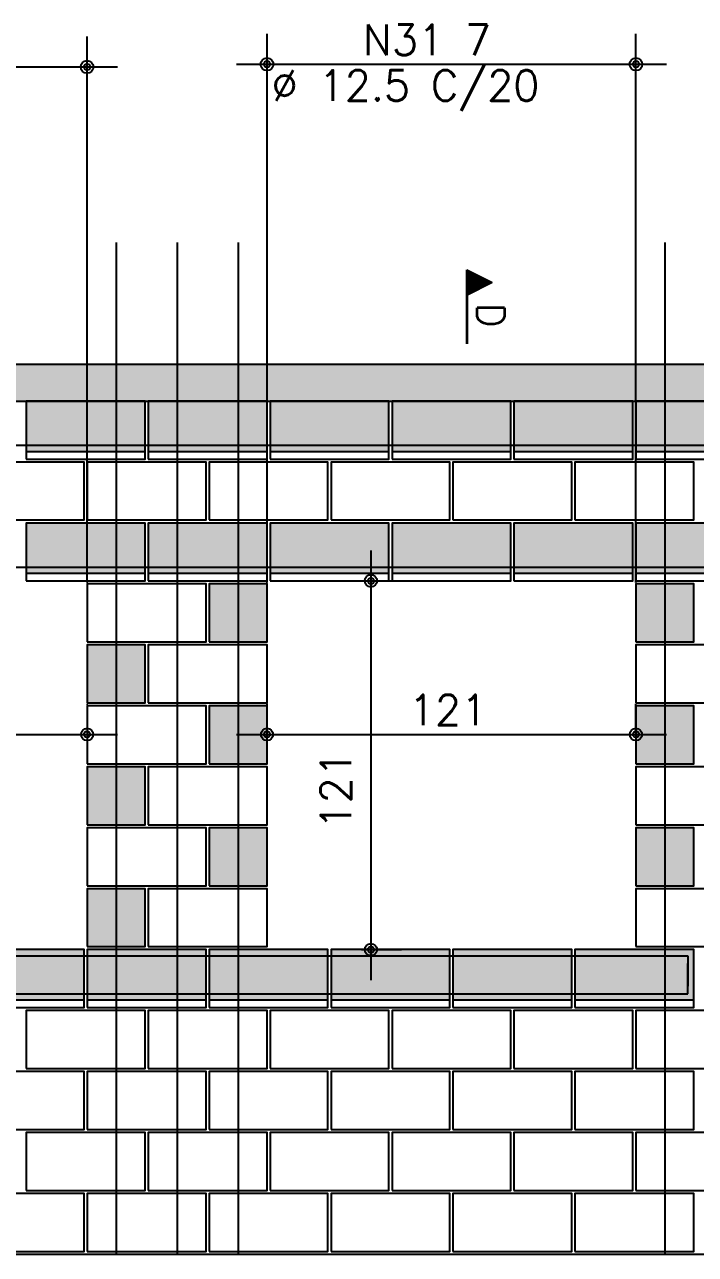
# Model space of a CAD drawing. Extents: x -2 to 121, y -2 to 61.
# Drawn here: x 30.67 to 35.07, y 47.07 to 55.14 of the extents above; entities that cross this region are included whole.
import ezdxf

# ---------------------------------------------------------------- set-up
doc = ezdxf.new("R2010")
doc.units = 0
doc.header["$MEASUREMENT"] = 0
for name, color, linetype in [('PENA_01', 1, 'CONTINUOUS'), ('PENA_02', 2, 'CONTINUOUS'), ('PENA_03', 3, 'CONTINUOUS'), ('PENA_05', 5, 'CONTINUOUS'), ('PENA_09', 254, 'CONTINUOUS'), ('PENA_11', 252, 'CONTINUOUS'), ('PENA_23', 50, 'CONTINUOUS')]:
    doc.layers.add(name, color=color, linetype=linetype)
doc.styles.get("Standard").update_dxf_attribs({"font": 'ROMANS.SHX'})

msp = doc.modelspace()

# ---------------------------------------------------------------- linework, layer by layer
at = {"layer": 'PENA_01', "linetype": 'Continuous'}
for p, q in [((31.08021, 51.480602), (31.08021, 55.063637)), ((32.26021, 51.480602), (32.26021, 55.081761)), ((34.68021, 51.480602), (34.68021, 55.081761)), ((28.06021, 54.863637), (31.28021, 54.863637)), ((32.06021, 54.881761), (34.88021, 54.881761)), ((30.68021, 52.340602), (31.46021, 52.340602)), ((31.48021, 52.340602), (32.26021, 52.340602)), ((32.28021, 52.340602), (33.06021, 52.340602)), ((33.08021, 52.340602), (33.86021, 52.340602)), ((33.88021, 52.340602), (34.66021, 52.340602)), ((34.68021, 52.340602), (35.46021, 52.340602)), ((32.941774, 51.690602), (32.941774, 48.870602)), ((30.68021, 51.540602), (31.46021, 51.540602)), ((31.48021, 51.540602), (32.26021, 51.540602)), ((32.28021, 51.540602), (33.06021, 51.540602)), ((33.08021, 51.540602), (33.86021, 51.540602)), ((33.88021, 51.540602), (34.66021, 51.540602)), ((34.68021, 51.540602), (35.46021, 51.540602)), ((32.87021, 51.490602), (33.141774, 51.490602)), ((31.08021, 50.680602), (31.08021, 50.68329)), ((32.26021, 50.490602), (32.26021, 50.68329)), ((34.68021, 50.490602), (34.68021, 50.68329)), ((28.06021, 50.48329), (31.28021, 50.48329)), ((32.06021, 50.48329), (34.88021, 50.48329)), ((32.88021, 49.070602), (33.141774, 49.070602)), ((30.28021, 48.740602), (31.06021, 48.740602)), ((31.08021, 48.740602), (31.86021, 48.740602)), ((31.88021, 48.740602), (32.66021, 48.740602)), ((32.68021, 48.740602), (33.46021, 48.740602)), ((33.48021, 48.740602), (34.26021, 48.740602)), ((34.28021, 48.740602), (35.06021, 48.740602))]:
    msp.add_line(p, q, dxfattribs=at)
at = {"layer": 'PENA_02', "linetype": 'Continuous'}
msp.add_line((63.76021, 47.070602), (7.58021, 47.070602), dxfattribs=at)
for points in [[(43.16021, 52.670602), (43.16021, 52.910602), (7.58021, 52.910602), (7.58021, 52.670602), (43.16021, 52.670602)], [(30.68021, 52.290602), (31.46021, 52.290602), (31.46021, 52.670602), (30.68021, 52.670602), (30.68021, 52.290602)], [(31.48021, 52.290602), (32.26021, 52.290602), (32.26021, 52.670602), (31.48021, 52.670602), (31.48021, 52.290602)], [(32.28021, 52.290602), (33.06021, 52.290602), (33.06021, 52.670602), (32.28021, 52.670602), (32.28021, 52.290602)], [(33.08021, 52.290602), (33.86021, 52.290602), (33.86021, 52.670602), (33.08021, 52.670602), (33.08021, 52.290602)], [(33.88021, 52.290602), (34.66021, 52.290602), (34.66021, 52.670602), (33.88021, 52.670602), (33.88021, 52.290602)], [(34.68021, 52.290602), (35.46021, 52.290602), (35.46021, 52.670602), (34.68021, 52.670602), (34.68021, 52.290602)], [(30.28021, 51.890602), (31.06021, 51.890602), (31.06021, 52.270602), (30.28021, 52.270602), (30.28021, 51.890602)], [(31.08021, 51.890602), (31.86021, 51.890602), (31.86021, 52.270602), (31.08021, 52.270602), (31.08021, 51.890602)], [(31.88021, 51.890602), (32.66021, 51.890602), (32.66021, 52.270602), (31.88021, 52.270602), (31.88021, 51.890602)], [(32.68021, 51.890602), (33.46021, 51.890602), (33.46021, 52.270602), (32.68021, 52.270602), (32.68021, 51.890602)], [(33.48021, 51.890602), (34.26021, 51.890602), (34.26021, 52.270602), (33.48021, 52.270602), (33.48021, 51.890602)], [(34.28021, 51.890602), (35.06021, 51.890602), (35.06021, 52.270602), (34.28021, 52.270602), (34.28021, 51.890602)], [(30.68021, 51.490602), (31.46021, 51.490602), (31.46021, 51.870602), (30.68021, 51.870602), (30.68021, 51.490602)], [(31.48021, 51.490602), (32.26021, 51.490602), (32.26021, 51.870602), (31.48021, 51.870602), (31.48021, 51.490602)], [(32.28021, 51.490602), (33.06021, 51.490602), (33.06021, 51.870602), (32.28021, 51.870602), (32.28021, 51.490602)], [(33.08021, 51.490602), (33.86021, 51.490602), (33.86021, 51.870602), (33.08021, 51.870602), (33.08021, 51.490602)], [(33.88021, 51.490602), (34.66021, 51.490602), (34.66021, 51.870602), (33.88021, 51.870602), (33.88021, 51.490602)], [(34.68021, 51.490602), (35.46021, 51.490602), (35.46021, 51.870602), (34.68021, 51.870602), (34.68021, 51.490602)], [(31.08021, 51.090602), (31.86021, 51.090602), (31.86021, 51.470602), (31.08021, 51.470602), (31.08021, 51.090602)], [(31.88021, 51.090602), (32.26021, 51.090602), (32.26021, 51.470602), (31.88021, 51.470602), (31.88021, 51.090602)], [(34.68021, 51.090602), (35.06021, 51.090602), (35.06021, 51.470602), (34.68021, 51.470602), (34.68021, 51.090602)], [(31.08021, 50.690602), (31.46021, 50.690602), (31.46021, 51.070602), (31.08021, 51.070602), (31.08021, 50.690602)], [(31.48021, 50.690602), (32.26021, 50.690602), (32.26021, 51.070602), (31.48021, 51.070602), (31.48021, 50.690602)], [(34.68021, 50.690602), (35.46021, 50.690602), (35.46021, 51.070602), (34.68021, 51.070602), (34.68021, 50.690602)], [(31.08021, 50.290602), (31.86021, 50.290602), (31.86021, 50.670602), (31.08021, 50.670602), (31.08021, 50.290602)], [(31.88021, 50.290602), (32.26021, 50.290602), (32.26021, 50.670602), (31.88021, 50.670602), (31.88021, 50.290602)], [(34.68021, 50.290602), (35.06021, 50.290602), (35.06021, 50.670602), (34.68021, 50.670602), (34.68021, 50.290602)], [(31.08021, 49.890602), (31.46021, 49.890602), (31.46021, 50.270602), (31.08021, 50.270602), (31.08021, 49.890602)], [(31.48021, 49.890602), (32.26021, 49.890602), (32.26021, 50.270602), (31.48021, 50.270602), (31.48021, 49.890602)], [(34.68021, 49.890602), (35.46021, 49.890602), (35.46021, 50.270602), (34.68021, 50.270602), (34.68021, 49.890602)], [(31.08021, 49.490602), (31.86021, 49.490602), (31.86021, 49.870602), (31.08021, 49.870602), (31.08021, 49.490602)], [(31.88021, 49.490602), (32.26021, 49.490602), (32.26021, 49.870602), (31.88021, 49.870602), (31.88021, 49.490602)], [(34.68021, 49.490602), (35.06021, 49.490602), (35.06021, 49.870602), (34.68021, 49.870602), (34.68021, 49.490602)], [(31.08021, 49.090602), (31.46021, 49.090602), (31.46021, 49.470602), (31.08021, 49.470602), (31.08021, 49.090602)], [(31.48021, 49.090602), (32.26021, 49.090602), (32.26021, 49.470602), (31.48021, 49.470602), (31.48021, 49.090602)], [(34.68021, 49.090602), (35.46021, 49.090602), (35.46021, 49.470602), (34.68021, 49.470602), (34.68021, 49.090602)], [(30.28021, 48.690602), (31.06021, 48.690602), (31.06021, 49.070602), (30.28021, 49.070602), (30.28021, 48.690602)], [(31.08021, 48.690602), (31.86021, 48.690602), (31.86021, 49.070602), (31.08021, 49.070602), (31.08021, 48.690602)], [(31.88021, 48.690602), (32.66021, 48.690602), (32.66021, 49.070602), (31.88021, 49.070602), (31.88021, 48.690602)], [(32.68021, 48.690602), (33.46021, 48.690602), (33.46021, 49.070602), (32.68021, 49.070602), (32.68021, 48.690602)], [(33.48021, 48.690602), (34.26021, 48.690602), (34.26021, 49.070602), (33.48021, 49.070602), (33.48021, 48.690602)], [(34.28021, 48.690602), (35.06021, 48.690602), (35.06021, 49.070602), (34.28021, 49.070602), (34.28021, 48.690602)], [(30.68021, 48.290602), (31.46021, 48.290602), (31.46021, 48.670602), (30.68021, 48.670602), (30.68021, 48.290602)], [(31.48021, 48.290602), (32.26021, 48.290602), (32.26021, 48.670602), (31.48021, 48.670602), (31.48021, 48.290602)], [(32.28021, 48.290602), (33.06021, 48.290602), (33.06021, 48.670602), (32.28021, 48.670602), (32.28021, 48.290602)], [(33.08021, 48.290602), (33.86021, 48.290602), (33.86021, 48.670602), (33.08021, 48.670602), (33.08021, 48.290602)], [(33.88021, 48.290602), (34.66021, 48.290602), (34.66021, 48.670602), (33.88021, 48.670602), (33.88021, 48.290602)], [(34.68021, 48.290602), (35.46021, 48.290602), (35.46021, 48.670602), (34.68021, 48.670602), (34.68021, 48.290602)], [(30.28021, 47.890602), (31.06021, 47.890602), (31.06021, 48.270602), (30.28021, 48.270602), (30.28021, 47.890602)], [(31.08021, 47.890602), (31.86021, 47.890602), (31.86021, 48.270602), (31.08021, 48.270602), (31.08021, 47.890602)], [(31.88021, 47.890602), (32.66021, 47.890602), (32.66021, 48.270602), (31.88021, 48.270602), (31.88021, 47.890602)], [(32.68021, 47.890602), (33.46021, 47.890602), (33.46021, 48.270602), (32.68021, 48.270602), (32.68021, 47.890602)], [(33.48021, 47.890602), (34.26021, 47.890602), (34.26021, 48.270602), (33.48021, 48.270602), (33.48021, 47.890602)], [(34.28021, 47.890602), (35.06021, 47.890602), (35.06021, 48.270602), (34.28021, 48.270602), (34.28021, 47.890602)], [(30.68021, 47.490602), (31.46021, 47.490602), (31.46021, 47.870602), (30.68021, 47.870602), (30.68021, 47.490602)], [(31.48021, 47.490602), (32.26021, 47.490602), (32.26021, 47.870602), (31.48021, 47.870602), (31.48021, 47.490602)], [(32.28021, 47.490602), (33.06021, 47.490602), (33.06021, 47.870602), (32.28021, 47.870602), (32.28021, 47.490602)], [(33.08021, 47.490602), (33.86021, 47.490602), (33.86021, 47.870602), (33.08021, 47.870602), (33.08021, 47.490602)], [(33.88021, 47.490602), (34.66021, 47.490602), (34.66021, 47.870602), (33.88021, 47.870602), (33.88021, 47.490602)], [(34.68021, 47.490602), (35.46021, 47.490602), (35.46021, 47.870602), (34.68021, 47.870602), (34.68021, 47.490602)], [(30.28021, 47.090602), (31.06021, 47.090602), (31.06021, 47.470602), (30.28021, 47.470602), (30.28021, 47.090602)], [(31.08021, 47.090602), (31.86021, 47.090602), (31.86021, 47.470602), (31.08021, 47.470602), (31.08021, 47.090602)], [(31.88021, 47.090602), (32.66021, 47.090602), (32.66021, 47.470602), (31.88021, 47.470602), (31.88021, 47.090602)], [(32.68021, 47.090602), (33.46021, 47.090602), (33.46021, 47.470602), (32.68021, 47.470602), (32.68021, 47.090602)], [(33.48021, 47.090602), (34.26021, 47.090602), (34.26021, 47.470602), (33.48021, 47.470602), (33.48021, 47.090602)], [(34.28021, 47.090602), (35.06021, 47.090602), (35.06021, 47.470602), (34.28021, 47.470602), (34.28021, 47.090602)]]:
    msp.add_lwpolyline(points, dxfattribs=at)
for centre, radius in [((31.08021, 54.863637), 0.041625), ((31.08021, 54.863637), 0.02075), ((32.26021, 54.881761), 0.041625), ((32.26021, 54.881761), 0.02075), ((34.68021, 54.881761), 0.041625), ((34.68021, 54.881761), 0.02075), ((32.941774, 51.490602), 0.04), ((32.941774, 51.490602), 0.02), ((31.08021, 50.48329), 0.04), ((31.08021, 50.48329), 0.02), ((32.26021, 50.48329), 0.04), ((32.26021, 50.48329), 0.02), ((34.68021, 50.48329), 0.04), ((34.68021, 50.48329), 0.02), ((32.941774, 49.070602), 0.04), ((32.941774, 49.070602), 0.02)]:
    msp.add_circle(centre, radius, dxfattribs=at)
at = {"layer": 'PENA_03', "linetype": 'Continuous'}
for p, q in [((33.571863, 53.045709), (33.571863, 53.532091)), ((33.571863, 53.532091), (33.737796, 53.449125)), ((33.572558, 53.530963), (33.736235, 53.449125)), ((33.572559, 53.530963), (33.572559, 53.367286)), ((33.584627, 53.525709), (33.584627, 53.37254)), ((33.597391, 53.519327), (33.597391, 53.378922)), ((33.610155, 53.512945), (33.610155, 53.385304)), ((33.737796, 53.449125), (33.572558, 53.366506)), ((33.736235, 53.449125), (33.572559, 53.367286)), ((33.622919, 53.506563), (33.622919, 53.391686)), ((33.635683, 53.500181), (33.635683, 53.398068)), ((33.648447, 53.493799), (33.648447, 53.40445)), ((33.661211, 53.487417), (33.661211, 53.410832)), ((33.673975, 53.481035), (33.673975, 53.417214)), ((33.686739, 53.474653), (33.686739, 53.423596)), ((33.699503, 53.468271), (33.699503, 53.429978)), ((33.712268, 53.461889), (33.712268, 53.43636)), ((33.725032, 53.455507), (33.725032, 53.442743)), ((33.572559, 53.366506), (33.572559, 53.045709)), ((32.67021, 51.490602), (32.67021, 51.490602)), ((31.08021, 51.280602), (31.08021, 51.280602)), ((32.26021, 51.280602), (32.26021, 51.280602)), ((34.68021, 51.280602), (34.68021, 51.280602)), ((31.08021, 50.480602), (31.08021, 50.480602)), ((32.26021, 50.290602), (32.26021, 50.290602)), ((34.68021, 50.290602), (34.68021, 50.290602)), ((32.68021, 49.070602), (32.68021, 49.070602))]:
    msp.add_line(p, q, dxfattribs=at)
at = {"layer": 'PENA_05', "linetype": 'Continuous'}
for p, q in [((24.97021, 52.380602), (43.12021, 52.380602)), ((27.62021, 51.580602), (35.42021, 51.580602)), ((24.12021, 49.030602), (35.02021, 49.030602)), ((35.02021, 49.030602), (35.02021, 48.830602)), ((35.02021, 48.780602), (35.02021, 48.980602)), ((24.12021, 48.780602), (35.02021, 48.780602))]:
    msp.add_line(p, q, dxfattribs=at)
for points in [[(31.27021, 53.710602), (31.27021, 47.070602)], [(31.67021, 53.710602), (31.67021, 47.070602)], [(32.07021, 53.710602), (32.07021, 47.070602)], [(34.87021, 53.710602), (34.87021, 47.070602)]]:
    msp.add_lwpolyline(points, dxfattribs=at)
at = {"layer": 'PENA_09', "linetype": 'Continuous'}
for points in [[(30.68021, 52.340602), (31.46021, 52.340602), (31.46021, 52.670602), (30.68021, 52.670602), (30.68021, 52.340602)], [(31.48021, 52.340602), (32.26021, 52.340602), (32.26021, 52.670602), (31.48021, 52.670602), (31.48021, 52.340602)], [(32.28021, 52.340602), (33.06021, 52.340602), (33.06021, 52.670602), (32.28021, 52.670602), (32.28021, 52.340602)], [(33.08021, 52.340602), (33.86021, 52.340602), (33.86021, 52.670602), (33.08021, 52.670602), (33.08021, 52.340602)], [(33.88021, 52.340602), (34.66021, 52.340602), (34.66021, 52.670602), (33.88021, 52.670602), (33.88021, 52.340602)], [(34.68021, 52.340602), (35.46021, 52.340602), (35.46021, 52.670602), (34.68021, 52.670602), (34.68021, 52.340602)], [(30.68021, 51.540602), (31.46021, 51.540602), (31.46021, 51.870602), (30.68021, 51.870602), (30.68021, 51.540602)], [(31.48021, 51.540602), (32.26021, 51.540602), (32.26021, 51.870602), (31.48021, 51.870602), (31.48021, 51.540602)], [(32.28021, 51.540602), (33.06021, 51.540602), (33.06021, 51.870602), (32.28021, 51.870602), (32.28021, 51.540602)], [(33.08021, 51.540602), (33.86021, 51.540602), (33.86021, 51.870602), (33.08021, 51.870602), (33.08021, 51.540602)], [(33.88021, 51.540602), (34.66021, 51.540602), (34.66021, 51.870602), (33.88021, 51.870602), (33.88021, 51.540602)], [(34.68021, 51.540602), (35.46021, 51.540602), (35.46021, 51.870602), (34.68021, 51.870602), (34.68021, 51.540602)], [(30.28021, 48.740602), (31.06021, 48.740602), (31.06021, 49.070602), (30.28021, 49.070602), (30.28021, 48.740602)], [(31.08021, 48.740602), (31.86021, 48.740602), (31.86021, 49.070602), (31.08021, 49.070602), (31.08021, 48.740602)], [(31.88021, 48.740602), (32.66021, 48.740602), (32.66021, 49.070602), (31.88021, 49.070602), (31.88021, 48.740602)], [(32.68021, 48.740602), (33.46021, 48.740602), (33.46021, 49.070602), (32.68021, 49.070602), (32.68021, 48.740602)], [(33.48021, 48.740602), (34.26021, 48.740602), (34.26021, 49.070602), (33.48021, 49.070602), (33.48021, 48.740602)], [(34.28021, 48.740602), (35.06021, 48.740602), (35.06021, 49.070602), (34.28021, 49.070602), (34.28021, 48.740602)]]:
    msp.add_lwpolyline(points, dxfattribs=at)
for points in [[(30.68021, 52.340602), (31.46021, 52.340602), (31.46021, 52.670602)], [(30.68021, 52.340602), (31.46021, 52.670602), (30.68021, 52.670602)], [(30.68021, 52.340602), (30.68021, 52.670602), (30.68021, 52.340602)], [(31.48021, 52.340602), (32.26021, 52.340602), (32.26021, 52.670602)], [(31.48021, 52.340602), (32.26021, 52.670602), (31.48021, 52.670602)], [(31.48021, 52.340602), (31.48021, 52.670602), (31.48021, 52.340602)], [(32.28021, 52.340602), (33.06021, 52.340602), (33.06021, 52.670602)], [(32.28021, 52.340602), (33.06021, 52.670602), (32.28021, 52.670602)], [(32.28021, 52.340602), (32.28021, 52.670602), (32.28021, 52.340602)], [(33.08021, 52.340602), (33.86021, 52.340602), (33.86021, 52.670602)], [(33.08021, 52.340602), (33.86021, 52.670602), (33.08021, 52.670602)], [(33.08021, 52.340602), (33.08021, 52.670602), (33.08021, 52.340602)], [(33.88021, 52.340602), (34.66021, 52.340602), (34.66021, 52.670602)], [(33.88021, 52.340602), (34.66021, 52.670602), (33.88021, 52.670602)], [(33.88021, 52.340602), (33.88021, 52.670602), (33.88021, 52.340602)], [(34.68021, 52.340602), (35.46021, 52.340602), (35.46021, 52.670602)], [(34.68021, 52.340602), (35.46021, 52.670602), (34.68021, 52.670602)], [(34.68021, 52.340602), (34.68021, 52.670602), (34.68021, 52.340602)], [(30.68021, 51.540602), (31.46021, 51.540602), (31.46021, 51.870602)], [(30.68021, 51.540602), (31.46021, 51.870602), (30.68021, 51.870602)], [(30.68021, 51.540602), (30.68021, 51.870602), (30.68021, 51.540602)], [(31.48021, 51.540602), (32.26021, 51.540602), (32.26021, 51.870602)], [(31.48021, 51.540602), (32.26021, 51.870602), (31.48021, 51.870602)], [(31.48021, 51.540602), (31.48021, 51.870602), (31.48021, 51.540602)], [(32.28021, 51.540602), (33.06021, 51.540602), (33.06021, 51.870602)], [(32.28021, 51.540602), (33.06021, 51.870602), (32.28021, 51.870602)], [(32.28021, 51.540602), (32.28021, 51.870602), (32.28021, 51.540602)], [(33.08021, 51.540602), (33.86021, 51.540602), (33.86021, 51.870602)], [(33.08021, 51.540602), (33.86021, 51.870602), (33.08021, 51.870602)], [(33.08021, 51.540602), (33.08021, 51.870602), (33.08021, 51.540602)], [(33.88021, 51.540602), (34.66021, 51.540602), (34.66021, 51.870602)], [(33.88021, 51.540602), (34.66021, 51.870602), (33.88021, 51.870602)], [(33.88021, 51.540602), (33.88021, 51.870602), (33.88021, 51.540602)], [(34.68021, 51.540602), (35.46021, 51.540602), (35.46021, 51.870602)], [(34.68021, 51.540602), (35.46021, 51.870602), (34.68021, 51.870602)], [(34.68021, 51.540602), (34.68021, 51.870602), (34.68021, 51.540602)], [(30.28021, 48.740602), (31.06021, 48.740602), (31.06021, 49.070602)], [(30.28021, 48.740602), (31.06021, 49.070602), (30.28021, 49.070602)], [(31.08021, 48.740602), (31.86021, 48.740602), (31.86021, 49.070602)], [(31.08021, 48.740602), (31.86021, 49.070602), (31.08021, 49.070602)], [(31.08021, 48.740602), (31.08021, 49.070602), (31.08021, 48.740602)], [(31.88021, 48.740602), (32.66021, 48.740602), (32.66021, 49.070602)], [(31.88021, 48.740602), (32.66021, 49.070602), (31.88021, 49.070602)], [(31.88021, 48.740602), (31.88021, 49.070602), (31.88021, 48.740602)], [(32.68021, 48.740602), (33.46021, 48.740602), (33.46021, 49.070602)], [(32.68021, 48.740602), (33.46021, 49.070602), (32.68021, 49.070602)], [(32.68021, 48.740602), (32.68021, 49.070602), (32.68021, 48.740602)], [(33.48021, 48.740602), (34.26021, 48.740602), (34.26021, 49.070602)], [(33.48021, 48.740602), (34.26021, 49.070602), (33.48021, 49.070602)], [(33.48021, 48.740602), (33.48021, 49.070602), (33.48021, 48.740602)], [(34.28021, 48.740602), (35.06021, 48.740602), (35.06021, 49.070602)], [(34.28021, 48.740602), (35.06021, 49.070602), (34.28021, 49.070602)], [(34.28021, 48.740602), (34.28021, 49.070602), (34.28021, 48.740602)]]:
    msp.add_solid(points, dxfattribs=at)
at = {"layer": 'PENA_11', "linetype": 'Continuous'}
for points in [[(43.16021, 52.670602), (43.16021, 52.910602), (7.58021, 52.910602)], [(43.16021, 52.670602), (7.58021, 52.910602), (7.58021, 52.670602)], [(43.16021, 52.670602), (7.58021, 52.670602), (43.16021, 52.670602)]]:
    msp.add_solid(points, dxfattribs=at)
at = {"layer": 'PENA_23', "linetype": 'Continuous'}
for points in [[(31.88021, 51.090602), (32.26021, 51.090602), (32.26021, 51.470602), (31.88021, 51.470602), (31.88021, 51.090602)], [(34.68021, 51.090602), (35.06021, 51.090602), (35.06021, 51.470602), (34.68021, 51.470602), (34.68021, 51.090602)], [(31.08021, 50.690602), (31.46021, 50.690602), (31.46021, 51.070602), (31.08021, 51.070602), (31.08021, 50.690602)], [(31.88021, 50.290602), (32.26021, 50.290602), (32.26021, 50.670602), (31.88021, 50.670602), (31.88021, 50.290602)], [(34.68021, 50.290602), (35.06021, 50.290602), (35.06021, 50.670602), (34.68021, 50.670602), (34.68021, 50.290602)], [(31.08021, 49.890602), (31.46021, 49.890602), (31.46021, 50.270602), (31.08021, 50.270602), (31.08021, 49.890602)], [(31.88021, 49.490602), (32.26021, 49.490602), (32.26021, 49.870602), (31.88021, 49.870602), (31.88021, 49.490602)], [(34.68021, 49.490602), (35.06021, 49.490602), (35.06021, 49.870602), (34.68021, 49.870602), (34.68021, 49.490602)], [(31.08021, 49.090602), (31.46021, 49.090602), (31.46021, 49.470602), (31.08021, 49.470602), (31.08021, 49.090602)]]:
    msp.add_lwpolyline(points, dxfattribs=at)
for points in [[(31.88021, 51.090602), (32.26021, 51.090602), (32.26021, 51.470602)], [(31.88021, 51.090602), (32.26021, 51.470602), (31.88021, 51.470602)], [(31.88021, 51.090602), (31.88021, 51.470602), (31.88021, 51.090602)], [(34.68021, 51.090602), (35.06021, 51.090602), (35.06021, 51.470602)], [(34.68021, 51.090602), (35.06021, 51.470602), (34.68021, 51.470602)], [(34.68021, 51.090602), (34.68021, 51.470602), (34.68021, 51.090602)], [(31.08021, 50.690602), (31.46021, 50.690602), (31.46021, 51.070602)], [(31.08021, 50.690602), (31.46021, 51.070602), (31.08021, 51.070602)], [(31.08021, 50.690602), (31.08021, 51.070602), (31.08021, 50.690602)], [(31.88021, 50.290602), (32.26021, 50.290602), (32.26021, 50.670602)], [(31.88021, 50.290602), (32.26021, 50.670602), (31.88021, 50.670602)], [(31.88021, 50.290602), (31.88021, 50.670602), (31.88021, 50.290602)], [(34.68021, 50.290602), (35.06021, 50.290602), (35.06021, 50.670602)], [(34.68021, 50.290602), (35.06021, 50.670602), (34.68021, 50.670602)], [(34.68021, 50.290602), (34.68021, 50.670602), (34.68021, 50.290602)], [(31.08021, 49.890602), (31.46021, 49.890602), (31.46021, 50.270602)], [(31.08021, 49.890602), (31.46021, 50.270602), (31.08021, 50.270602)], [(31.08021, 49.890602), (31.08021, 50.270602), (31.08021, 49.890602)], [(31.88021, 49.490602), (32.26021, 49.490602), (32.26021, 49.870602)], [(31.88021, 49.490602), (32.26021, 49.870602), (31.88021, 49.870602)], [(31.88021, 49.490602), (31.88021, 49.870602), (31.88021, 49.490602)], [(34.68021, 49.490602), (35.06021, 49.490602), (35.06021, 49.870602)], [(34.68021, 49.490602), (35.06021, 49.870602), (34.68021, 49.870602)], [(34.68021, 49.490602), (34.68021, 49.870602), (34.68021, 49.490602)], [(31.08021, 49.090602), (31.46021, 49.090602), (31.46021, 49.470602)], [(31.08021, 49.090602), (31.46021, 49.470602), (31.08021, 49.470602)], [(31.08021, 49.090602), (31.08021, 49.470602), (31.08021, 49.090602)]]:
    msp.add_solid(points, dxfattribs=at)

# ---------------------------------------------------------------- texts
at = {"layer": 'PENA_03', "linetype": 'Continuous'}
for s, p in [('N31 7', (32.89021, 54.941761)), ('%%c 12.5 C/20', (32.29021, 54.641761)), ('121', (33.19021, 50.54329))]:
    msp.add_text(s, height=0.2, dxfattribs=at).set_placement(p)
for s, height, rotation, p in [('D', 0.18, 270, (33.638892, 53.313692)), ('121', 0.2, 90, (32.811804, 49.859865))]:
    msp.add_text(s, height=height, rotation=rotation, dxfattribs=at).set_placement(p)

doc.saveas('drawing.dxf')
